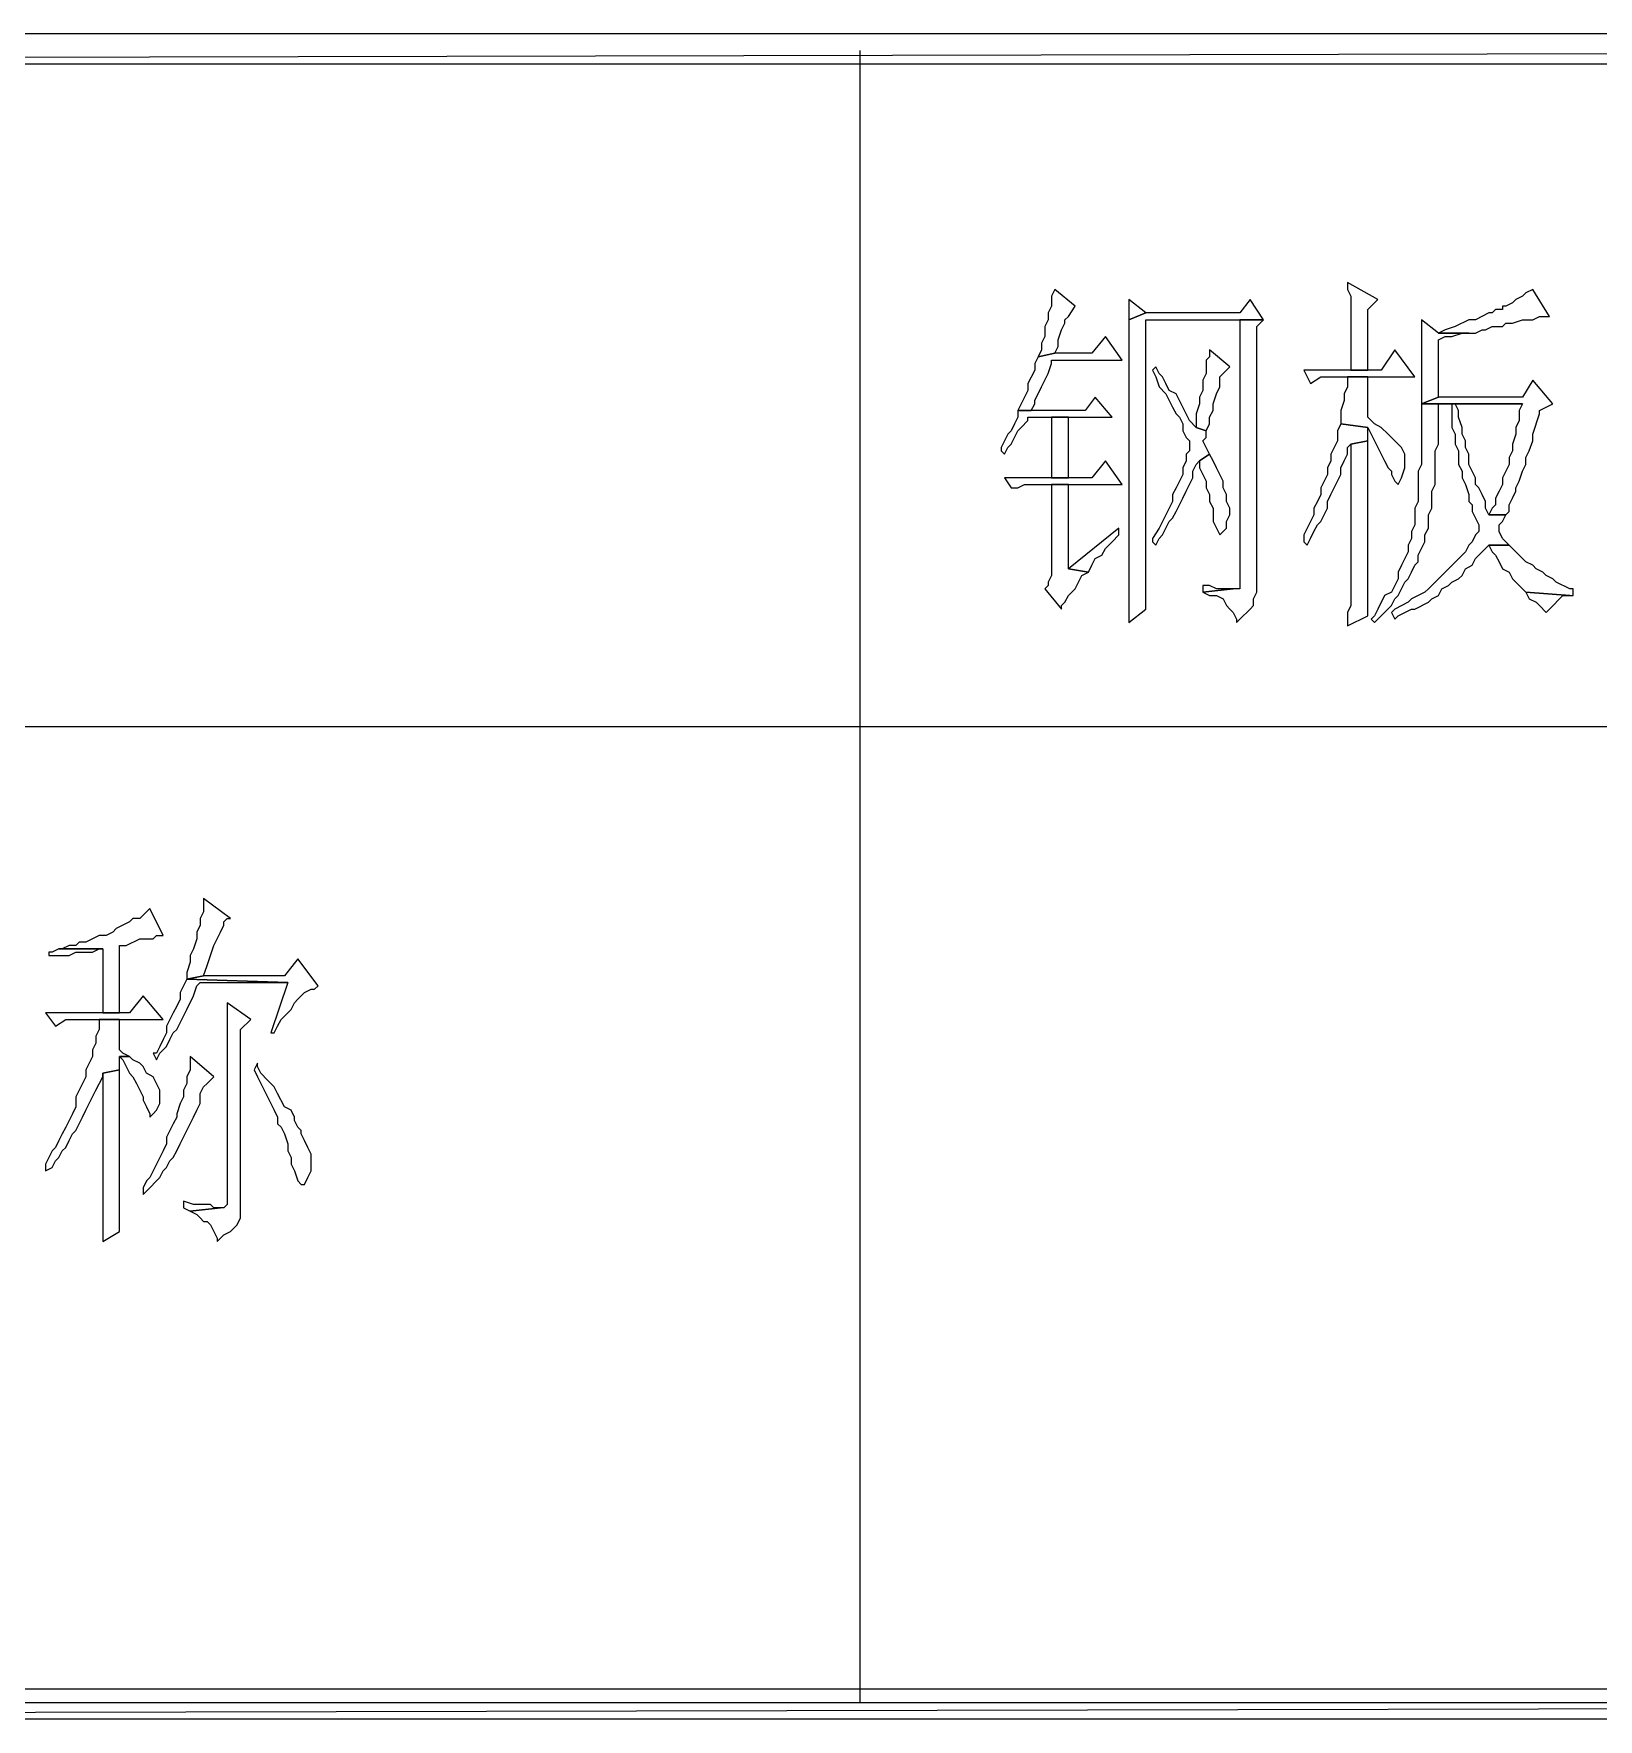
# Model space of a CAD drawing. Extents: x -15.4 to 0.8, y 0.3 to 11.8.
# Drawn here: x -13.7275 to -13.34, y 6.0911 to 6.5086 of the extents above; entities that cross this region are included whole.
import ezdxf

# ---------------------------------------------------------------- set-up
doc = ezdxf.new("R2010")
doc.units = 0
doc.header["$MEASUREMENT"] = 0
doc.linetypes.add('AUSGEZOGEN', pattern=[0])
doc.layers.get('0').update_dxf_attribs({"linetype": 'AUSGEZOGEN'})

msp = doc.modelspace()

# ---------------------------------------------------------------- linework, layer by layer
for points in [[(-14.50878, 6.50856), (-14.50878, 6.50106), (-14.50878, 6.50106), (-11.15878, 6.50856), (-14.50878, 6.50856)], [(-14.50878, 6.50106), (-11.15878, 6.50856), (-11.15878, 6.50856), (-11.15878, 6.50106), (-14.50878, 6.50106)], [(-13.52295, 6.5044), (-13.52295, 6.09523)], [(-13.40211, 6.4469), (-13.40211, 6.44523), (-13.40211, 6.44523), (-13.40128, 6.44356), (-13.40128, 6.44356), (-13.40128, 6.42523), (-13.40128, 6.42523), (-13.39711, 6.42523), (-13.39711, 6.42523), (-13.39711, 6.44023), (-13.39711, 6.44023), (-13.39461, 6.44273), (-13.40211, 6.4469)], [(-13.47461, 6.44523), (-13.47545, 6.44356), (-13.47545, 6.44356), (-13.47545, 6.44106), (-13.47545, 6.44106), (-13.47628, 6.4394), (-13.47628, 6.4394), (-13.47628, 6.43773), (-13.47628, 6.43773), (-13.47711, 6.43606), (-13.47711, 6.43606), (-13.47711, 6.43356), (-13.47711, 6.43356), (-13.47795, 6.4319), (-13.47795, 6.4319), (-13.47795, 6.43023), (-13.47795, 6.43023), (-13.47878, 6.42856), (-13.47878, 6.42856), (-13.47461, 6.4294), (-13.47461, 6.4294), (-13.47378, 6.43106), (-13.47378, 6.43106), (-13.47378, 6.43273), (-13.47378, 6.43273), (-13.47295, 6.43523), (-13.47295, 6.43523), (-13.47211, 6.4369), (-13.47211, 6.4369), (-13.47211, 6.43773), (-13.47211, 6.43773), (-13.47128, 6.43856), (-13.47128, 6.43856), (-13.46961, 6.44106), (-13.47461, 6.44523)], [(-13.45628, 6.44273), (-13.45628, 6.43773), (-13.45628, 6.43773), (-13.45211, 6.4394), (-13.45628, 6.44273)], [(-13.42628, 6.44273), (-13.42878, 6.4394), (-13.42878, 6.4394), (-13.45211, 6.4394), (-13.45211, 6.4394), (-13.45628, 6.43773), (-13.45628, 6.43773), (-13.45628, 6.36273), (-13.45628, 6.36273), (-13.45211, 6.36606), (-13.45211, 6.36606), (-13.45211, 6.43773), (-13.45211, 6.43773), (-13.42295, 6.43773), (-13.42628, 6.44273)], [(-13.35628, 6.44523), (-13.35795, 6.4444), (-13.35795, 6.4444), (-13.35878, 6.44356), (-13.35878, 6.44356), (-13.36045, 6.44273), (-13.36045, 6.44273), (-13.36128, 6.4419), (-13.36128, 6.4419), (-13.36295, 6.44106), (-13.36295, 6.44106), (-13.36378, 6.44106), (-13.36378, 6.44106), (-13.36378, 6.44023), (-13.36378, 6.44023), (-13.36545, 6.44023), (-13.36545, 6.44023), (-13.36628, 6.4394), (-13.36628, 6.4394), (-13.36711, 6.4394), (-13.36711, 6.4394), (-13.37045, 6.43773), (-13.37045, 6.43773), (-13.37211, 6.43773), (-13.37211, 6.43773), (-13.37545, 6.43606), (-13.37545, 6.43606), (-13.37795, 6.43523), (-13.37795, 6.43523), (-13.37961, 6.4344), (-13.37961, 6.4344), (-13.37045, 6.4344), (-13.37045, 6.4344), (-13.36878, 6.43523), (-13.36878, 6.43523), (-13.36795, 6.43523), (-13.36795, 6.43523), (-13.36628, 6.43606), (-13.36628, 6.43606), (-13.36378, 6.43606), (-13.36378, 6.43606), (-13.36295, 6.4369), (-13.36295, 6.4369), (-13.36128, 6.4369), (-13.36128, 6.4369), (-13.35878, 6.43773), (-13.35878, 6.43773), (-13.35628, 6.43773), (-13.35628, 6.43773), (-13.35461, 6.43856), (-13.35461, 6.43856), (-13.35211, 6.43856), (-13.35628, 6.44523)], [(-13.42295, 6.43773), (-13.42878, 6.43773), (-13.42878, 6.43773), (-13.42878, 6.37106), (-13.42878, 6.37106), (-13.43045, 6.37106), (-13.43045, 6.37106), (-13.43795, 6.37023), (-13.43795, 6.37023), (-13.43628, 6.3694), (-13.43628, 6.3694), (-13.43461, 6.3694), (-13.43461, 6.3694), (-13.43295, 6.36856), (-13.43295, 6.36856), (-13.43211, 6.3669), (-13.43211, 6.3669), (-13.43128, 6.36606), (-13.43128, 6.36606), (-13.43045, 6.36523), (-13.43045, 6.36523), (-13.42961, 6.36356), (-13.42961, 6.36356), (-13.42961, 6.36273), (-13.42961, 6.36273), (-13.42795, 6.3644), (-13.42795, 6.3644), (-13.42711, 6.36523), (-13.42711, 6.36523), (-13.42628, 6.36606), (-13.42628, 6.36606), (-13.42545, 6.3669), (-13.42545, 6.3669), (-13.42545, 6.36856), (-13.42545, 6.36856), (-13.42461, 6.37023), (-13.42461, 6.37023), (-13.42461, 6.43606), (-13.42295, 6.43773)], [(-13.38378, 6.43773), (-13.38378, 6.4169), (-13.38378, 6.4169), (-13.37961, 6.41856), (-13.37961, 6.41856), (-13.37961, 6.43273), (-13.37961, 6.43273), (-13.37795, 6.43356), (-13.37795, 6.43356), (-13.37628, 6.43356), (-13.37628, 6.43356), (-13.37378, 6.4344), (-13.37378, 6.4344), (-13.37211, 6.4344), (-13.37211, 6.4344), (-13.37961, 6.4344), (-13.38378, 6.43773)], [(-13.46211, 6.43356), (-13.46545, 6.4294), (-13.46545, 6.4294), (-13.47461, 6.4294), (-13.47461, 6.4294), (-13.47878, 6.42856), (-13.47878, 6.42856), (-13.47961, 6.4269), (-13.47961, 6.4269), (-13.47961, 6.42523), (-13.47961, 6.42523), (-13.48128, 6.4219), (-13.48128, 6.4219), (-13.48128, 6.42023), (-13.48128, 6.42023), (-13.48211, 6.41856), (-13.48211, 6.41856), (-13.48295, 6.4169), (-13.48295, 6.4169), (-13.48378, 6.41523), (-13.48378, 6.41523), (-13.48045, 6.41523), (-13.48045, 6.41523), (-13.47961, 6.4169), (-13.47961, 6.4169), (-13.47961, 6.41773), (-13.47961, 6.41773), (-13.47795, 6.42106), (-13.47795, 6.42106), (-13.47628, 6.4244), (-13.47628, 6.4244), (-13.47545, 6.4269), (-13.47545, 6.4269), (-13.47545, 6.42773), (-13.47545, 6.42773), (-13.45795, 6.42773), (-13.46211, 6.43356)], [(-13.43628, 6.43023), (-13.43628, 6.42856), (-13.43628, 6.42856), (-13.43711, 6.42773), (-13.43711, 6.42773), (-13.43711, 6.4244), (-13.43711, 6.4244), (-13.43795, 6.42273), (-13.43795, 6.42273), (-13.43795, 6.42023), (-13.43795, 6.42023), (-13.43878, 6.41856), (-13.43878, 6.41856), (-13.43878, 6.4169), (-13.43878, 6.4169), (-13.43961, 6.4144), (-13.43961, 6.4144), (-13.43961, 6.41106), (-13.43961, 6.41106), (-13.43711, 6.41023), (-13.43711, 6.41023), (-13.43628, 6.4119), (-13.43628, 6.4119), (-13.43628, 6.41356), (-13.43628, 6.41356), (-13.43545, 6.41523), (-13.43545, 6.41523), (-13.43545, 6.4169), (-13.43545, 6.4169), (-13.43461, 6.4194), (-13.43461, 6.4194), (-13.43378, 6.42106), (-13.43378, 6.42106), (-13.43378, 6.42356), (-13.43378, 6.42356), (-13.43295, 6.4244), (-13.43295, 6.4244), (-13.43128, 6.42606), (-13.43628, 6.43023)], [(-13.39045, 6.43023), (-13.39378, 6.42523), (-13.39378, 6.42523), (-13.41295, 6.42523), (-13.41295, 6.42523), (-13.41128, 6.4219), (-13.41128, 6.4219), (-13.40878, 6.42356), (-13.40878, 6.42356), (-13.38545, 6.42356), (-13.39045, 6.43023)], [(-13.44961, 6.42606), (-13.45045, 6.42523), (-13.45045, 6.42523), (-13.44961, 6.42356), (-13.44961, 6.42356), (-13.44878, 6.42106), (-13.44878, 6.42106), (-13.44711, 6.4194), (-13.44711, 6.4194), (-13.44628, 6.41773), (-13.44628, 6.41773), (-13.44545, 6.41606), (-13.44545, 6.41606), (-13.44461, 6.4144), (-13.44461, 6.4144), (-13.44378, 6.41356), (-13.44378, 6.41356), (-13.44295, 6.4119), (-13.44295, 6.4119), (-13.44295, 6.41023), (-13.44295, 6.41023), (-13.44211, 6.40856), (-13.44211, 6.40856), (-13.44128, 6.40773), (-13.44128, 6.40773), (-13.44128, 6.40523), (-13.44128, 6.40523), (-13.44211, 6.4044), (-13.44211, 6.4044), (-13.44211, 6.40273), (-13.44211, 6.40273), (-13.44295, 6.40106), (-13.44295, 6.40106), (-13.44295, 6.3994), (-13.44295, 6.3994), (-13.44378, 6.39773), (-13.44378, 6.39773), (-13.44461, 6.39606), (-13.44461, 6.39606), (-13.44545, 6.3944), (-13.44545, 6.3944), (-13.44545, 6.39273), (-13.44545, 6.39273), (-13.44628, 6.39106), (-13.44628, 6.39106), (-13.44711, 6.3894), (-13.44711, 6.3894), (-13.44795, 6.38773), (-13.44795, 6.38773), (-13.44878, 6.38606), (-13.44878, 6.38606), (-13.45045, 6.38356), (-13.45045, 6.38356), (-13.45045, 6.38273), (-13.45045, 6.38273), (-13.44961, 6.3819), (-13.44961, 6.3819), (-13.44878, 6.38356), (-13.44878, 6.38356), (-13.44795, 6.3844), (-13.44795, 6.3844), (-13.44711, 6.38606), (-13.44711, 6.38606), (-13.44628, 6.38773), (-13.44628, 6.38773), (-13.44545, 6.38856), (-13.44545, 6.38856), (-13.44461, 6.39023), (-13.44461, 6.39023), (-13.44295, 6.39356), (-13.44295, 6.39356), (-13.44211, 6.39523), (-13.44211, 6.39523), (-13.44128, 6.3969), (-13.44128, 6.3969), (-13.44045, 6.39856), (-13.44045, 6.39856), (-13.44045, 6.40023), (-13.44045, 6.40023), (-13.43961, 6.4019), (-13.43961, 6.4019), (-13.43878, 6.40273), (-13.43878, 6.40273), (-13.43628, 6.4044), (-13.43628, 6.4044), (-13.43711, 6.40606), (-13.43711, 6.40606), (-13.43795, 6.40773), (-13.43795, 6.40773), (-13.43711, 6.40856), (-13.43711, 6.40856), (-13.43711, 6.41023), (-13.43711, 6.41023), (-13.43961, 6.41106), (-13.43961, 6.41106), (-13.44128, 6.41273), (-13.44128, 6.41273), (-13.44295, 6.41606), (-13.44295, 6.41606), (-13.44378, 6.41773), (-13.44378, 6.41773), (-13.44461, 6.4194), (-13.44461, 6.4194), (-13.44628, 6.42023), (-13.44628, 6.42023), (-13.44711, 6.4219), (-13.44711, 6.4219), (-13.44795, 6.42356), (-13.44795, 6.42356), (-13.44878, 6.4244), (-13.44878, 6.4244), (-13.44961, 6.42606), (-13.44961, 6.42606)], [(-13.39711, 6.42356), (-13.40211, 6.42356), (-13.40211, 6.42356), (-13.40211, 6.42106), (-13.40211, 6.42106), (-13.40295, 6.4194), (-13.40295, 6.4194), (-13.40295, 6.41773), (-13.40295, 6.41773), (-13.40378, 6.41523), (-13.40378, 6.41523), (-13.40378, 6.4119), (-13.40378, 6.4119), (-13.39711, 6.41106), (-13.39711, 6.41106), (-13.39628, 6.4094), (-13.39628, 6.4094), (-13.39545, 6.40773), (-13.39545, 6.40773), (-13.39461, 6.40606), (-13.39461, 6.40606), (-13.39295, 6.40273), (-13.39295, 6.40273), (-13.39211, 6.40106), (-13.39211, 6.40106), (-13.39128, 6.40023), (-13.39128, 6.40023), (-13.39128, 6.3994), (-13.39128, 6.3994), (-13.39045, 6.39773), (-13.39045, 6.39773), (-13.38961, 6.3969), (-13.38961, 6.3969), (-13.38878, 6.39856), (-13.38878, 6.39856), (-13.38795, 6.40106), (-13.38795, 6.40106), (-13.38795, 6.4044), (-13.38795, 6.4044), (-13.38878, 6.40606), (-13.38878, 6.40606), (-13.38961, 6.4069), (-13.38961, 6.4069), (-13.39045, 6.40773), (-13.39045, 6.40773), (-13.39128, 6.40856), (-13.39128, 6.40856), (-13.39211, 6.4094), (-13.39211, 6.4094), (-13.39378, 6.41106), (-13.39378, 6.41106), (-13.39545, 6.4119), (-13.39545, 6.4119), (-13.39711, 6.41356), (-13.39711, 6.42356)], [(-13.35628, 6.42273), (-13.35878, 6.41856), (-13.35878, 6.41856), (-13.37961, 6.41856), (-13.37961, 6.41856), (-13.38378, 6.4169), (-13.38378, 6.4169), (-13.35878, 6.4169), (-13.35878, 6.4169), (-13.35961, 6.41523), (-13.35961, 6.41523), (-13.35961, 6.41273), (-13.35961, 6.41273), (-13.36045, 6.41106), (-13.36045, 6.41106), (-13.36045, 6.4094), (-13.36045, 6.4094), (-13.36128, 6.4069), (-13.36128, 6.4069), (-13.36128, 6.40523), (-13.36128, 6.40523), (-13.36211, 6.40356), (-13.36211, 6.40356), (-13.36211, 6.4019), (-13.36211, 6.4019), (-13.36295, 6.40023), (-13.36295, 6.40023), (-13.36378, 6.39856), (-13.36378, 6.39856), (-13.36378, 6.3969), (-13.36378, 6.3969), (-13.36461, 6.39523), (-13.36461, 6.39523), (-13.36545, 6.39356), (-13.36545, 6.39356), (-13.36545, 6.3919), (-13.36545, 6.3919), (-13.36628, 6.39106), (-13.36628, 6.39106), (-13.36711, 6.3894), (-13.36711, 6.3894), (-13.36295, 6.3894), (-13.36295, 6.3894), (-13.36211, 6.39023), (-13.36211, 6.39023), (-13.36211, 6.3919), (-13.36211, 6.3919), (-13.36128, 6.39356), (-13.36128, 6.39356), (-13.36045, 6.39523), (-13.36045, 6.39523), (-13.36045, 6.39606), (-13.36045, 6.39606), (-13.35961, 6.39773), (-13.35961, 6.39773), (-13.35878, 6.40023), (-13.35878, 6.40023), (-13.35795, 6.4019), (-13.35795, 6.4019), (-13.35795, 6.40356), (-13.35795, 6.40356), (-13.35711, 6.40523), (-13.35711, 6.40523), (-13.35628, 6.40773), (-13.35628, 6.40773), (-13.35628, 6.4094), (-13.35628, 6.4094), (-13.35461, 6.4144), (-13.35461, 6.4144), (-13.35461, 6.41523), (-13.35461, 6.41523), (-13.35128, 6.4169), (-13.35628, 6.42273)], [(-13.46461, 6.41856), (-13.46711, 6.41523), (-13.46711, 6.41523), (-13.48378, 6.41523), (-13.48378, 6.41523), (-13.48378, 6.41356), (-13.48378, 6.41356), (-13.48461, 6.4119), (-13.48461, 6.4119), (-13.48545, 6.41023), (-13.48545, 6.41023), (-13.48628, 6.4094), (-13.48628, 6.4094), (-13.48711, 6.40773), (-13.48711, 6.40773), (-13.48795, 6.40606), (-13.48795, 6.40606), (-13.48795, 6.40523), (-13.48795, 6.40523), (-13.48711, 6.4044), (-13.48711, 6.4044), (-13.48628, 6.40606), (-13.48628, 6.40606), (-13.48545, 6.4069), (-13.48545, 6.4069), (-13.48461, 6.40856), (-13.48461, 6.40856), (-13.48378, 6.41023), (-13.48378, 6.41023), (-13.48295, 6.41106), (-13.48295, 6.41106), (-13.48128, 6.41273), (-13.48128, 6.41273), (-13.48128, 6.41356), (-13.48128, 6.41356), (-13.46045, 6.41356), (-13.46461, 6.41856)], [(-13.47128, 6.39856), (-13.47128, 6.41356), (-13.47128, 6.41356), (-13.47545, 6.41356), (-13.47545, 6.41356), (-13.47545, 6.39856), (-13.47545, 6.39856), (-13.47128, 6.39856), (-13.47128, 6.39856)], [(-13.38378, 6.4169), (-13.38378, 6.4019), (-13.38378, 6.4019), (-13.38461, 6.40023), (-13.38461, 6.40023), (-13.38461, 6.39273), (-13.38461, 6.39273), (-13.38545, 6.39106), (-13.38545, 6.39106), (-13.38545, 6.3869), (-13.38545, 6.3869), (-13.38628, 6.38523), (-13.38628, 6.38523), (-13.38628, 6.38356), (-13.38628, 6.38356), (-13.38711, 6.3819), (-13.38711, 6.3819), (-13.38711, 6.38023), (-13.38711, 6.38023), (-13.38795, 6.37856), (-13.38795, 6.37856), (-13.38878, 6.3769), (-13.38878, 6.3769), (-13.38961, 6.37523), (-13.38961, 6.37523), (-13.38961, 6.37356), (-13.38961, 6.37356), (-13.39045, 6.3719), (-13.39045, 6.3719), (-13.39128, 6.37023), (-13.39128, 6.37023), (-13.39295, 6.3694), (-13.39295, 6.3694), (-13.39461, 6.36606), (-13.39461, 6.36606), (-13.39545, 6.3644), (-13.39545, 6.3644), (-13.39628, 6.36356), (-13.39628, 6.36356), (-13.39545, 6.36273), (-13.39545, 6.36273), (-13.39378, 6.3644), (-13.39378, 6.3644), (-13.39295, 6.36523), (-13.39295, 6.36523), (-13.39128, 6.3669), (-13.39128, 6.3669), (-13.39045, 6.36856), (-13.39045, 6.36856), (-13.38961, 6.3694), (-13.38961, 6.3694), (-13.38878, 6.37106), (-13.38878, 6.37106), (-13.38795, 6.37273), (-13.38795, 6.37273), (-13.38711, 6.37356), (-13.38711, 6.37356), (-13.38628, 6.37523), (-13.38628, 6.37523), (-13.38545, 6.3769), (-13.38545, 6.3769), (-13.38461, 6.37773), (-13.38461, 6.37773), (-13.38461, 6.3794), (-13.38461, 6.3794), (-13.38378, 6.38106), (-13.38378, 6.38106), (-13.38295, 6.38273), (-13.38295, 6.38273), (-13.38295, 6.3844), (-13.38295, 6.3844), (-13.38211, 6.38606), (-13.38211, 6.38606), (-13.38211, 6.3894), (-13.38211, 6.3894), (-13.38128, 6.39106), (-13.38128, 6.39106), (-13.38128, 6.39523), (-13.38128, 6.39523), (-13.38045, 6.3969), (-13.38045, 6.3969), (-13.38045, 6.40523), (-13.38045, 6.40523), (-13.37961, 6.4069), (-13.37961, 6.4069), (-13.37961, 6.4169), (-13.37961, 6.4169), (-13.35878, 6.4169), (-13.38378, 6.4169)], [(-13.37545, 6.4169), (-13.37628, 6.4169), (-13.37628, 6.4169), (-13.37628, 6.41106), (-13.37628, 6.41106), (-13.37545, 6.4094), (-13.37545, 6.4094), (-13.37545, 6.4069), (-13.37545, 6.4069), (-13.37461, 6.40523), (-13.37461, 6.40523), (-13.37461, 6.4019), (-13.37461, 6.4019), (-13.37378, 6.40023), (-13.37378, 6.40023), (-13.37378, 6.39856), (-13.37378, 6.39856), (-13.37295, 6.3969), (-13.37295, 6.3969), (-13.37211, 6.3944), (-13.37211, 6.3944), (-13.37211, 6.39273), (-13.37211, 6.39273), (-13.37128, 6.3919), (-13.37128, 6.3919), (-13.37128, 6.39023), (-13.37128, 6.39023), (-13.36961, 6.3869), (-13.36961, 6.3869), (-13.36961, 6.38523), (-13.36961, 6.38523), (-13.37045, 6.3844), (-13.37045, 6.3844), (-13.37128, 6.38273), (-13.37128, 6.38273), (-13.37211, 6.3819), (-13.37211, 6.3819), (-13.37295, 6.38023), (-13.37295, 6.38023), (-13.37711, 6.37606), (-13.37711, 6.37606), (-13.37878, 6.3744), (-13.37878, 6.3744), (-13.38045, 6.37273), (-13.38045, 6.37273), (-13.38211, 6.37106), (-13.38211, 6.37106), (-13.38295, 6.37023), (-13.38295, 6.37023), (-13.38628, 6.36856), (-13.38628, 6.36856), (-13.38711, 6.36773), (-13.38711, 6.36773), (-13.39045, 6.36606), (-13.39045, 6.36606), (-13.39128, 6.36523), (-13.39128, 6.36523), (-13.39045, 6.36356), (-13.39045, 6.36356), (-13.38961, 6.3644), (-13.38961, 6.3644), (-13.38795, 6.36523), (-13.38795, 6.36523), (-13.38628, 6.36606), (-13.38628, 6.36606), (-13.38545, 6.36606), (-13.38545, 6.36606), (-13.38211, 6.36773), (-13.38211, 6.36773), (-13.38128, 6.36856), (-13.38128, 6.36856), (-13.37961, 6.3694), (-13.37961, 6.3694), (-13.37878, 6.37106), (-13.37878, 6.37106), (-13.37711, 6.3719), (-13.37711, 6.3719), (-13.37628, 6.37273), (-13.37628, 6.37273), (-13.37461, 6.37356), (-13.37461, 6.37356), (-13.37378, 6.3744), (-13.37378, 6.3744), (-13.37295, 6.37606), (-13.37295, 6.37606), (-13.37128, 6.3769), (-13.37128, 6.3769), (-13.37045, 6.37856), (-13.37045, 6.37856), (-13.36795, 6.38106), (-13.36795, 6.38106), (-13.36711, 6.3819), (-13.36711, 6.3819), (-13.36211, 6.3819), (-13.36211, 6.3819), (-13.36378, 6.38356), (-13.36378, 6.38356), (-13.36461, 6.38523), (-13.36461, 6.38523), (-13.36461, 6.3869), (-13.36461, 6.3869), (-13.36378, 6.38773), (-13.36378, 6.38773), (-13.36295, 6.3894), (-13.36295, 6.3894), (-13.36711, 6.3894), (-13.36711, 6.3894), (-13.36795, 6.39106), (-13.36795, 6.39106), (-13.36795, 6.39273), (-13.36795, 6.39273), (-13.36878, 6.3944), (-13.36878, 6.3944), (-13.36961, 6.39606), (-13.36961, 6.39606), (-13.37045, 6.3969), (-13.37045, 6.3969), (-13.37045, 6.39856), (-13.37045, 6.39856), (-13.37211, 6.4019), (-13.37211, 6.4019), (-13.37211, 6.4044), (-13.37211, 6.4044), (-13.37295, 6.40606), (-13.37295, 6.40606), (-13.37295, 6.40773), (-13.37295, 6.40773), (-13.37378, 6.4094), (-13.37378, 6.4094), (-13.37378, 6.41106), (-13.37378, 6.41106), (-13.37461, 6.41356), (-13.37461, 6.41356), (-13.37461, 6.41523), (-13.37545, 6.4169)], [(-13.40378, 6.4119), (-13.40461, 6.41023), (-13.40461, 6.41023), (-13.40461, 6.40773), (-13.40461, 6.40773), (-13.40545, 6.40606), (-13.40545, 6.40606), (-13.40628, 6.4044), (-13.40628, 6.4044), (-13.40628, 6.40273), (-13.40628, 6.40273), (-13.40711, 6.40106), (-13.40711, 6.40106), (-13.40711, 6.3994), (-13.40711, 6.3994), (-13.40795, 6.39773), (-13.40795, 6.39773), (-13.40878, 6.39606), (-13.40878, 6.39606), (-13.40878, 6.3944), (-13.40878, 6.3944), (-13.40961, 6.39273), (-13.40961, 6.39273), (-13.41045, 6.39106), (-13.41045, 6.39106), (-13.41045, 6.3894), (-13.41045, 6.3894), (-13.41128, 6.38773), (-13.41128, 6.38773), (-13.41211, 6.38606), (-13.41211, 6.38606), (-13.41295, 6.3844), (-13.41295, 6.3844), (-13.41295, 6.38273), (-13.41295, 6.38273), (-13.41211, 6.3819), (-13.41211, 6.3819), (-13.41128, 6.38356), (-13.41128, 6.38356), (-13.41045, 6.38523), (-13.41045, 6.38523), (-13.40961, 6.3869), (-13.40961, 6.3869), (-13.40878, 6.38773), (-13.40878, 6.38773), (-13.40795, 6.3894), (-13.40795, 6.3894), (-13.40711, 6.39106), (-13.40711, 6.39106), (-13.40711, 6.39273), (-13.40711, 6.39273), (-13.40628, 6.3944), (-13.40628, 6.3944), (-13.40545, 6.39606), (-13.40545, 6.39606), (-13.40461, 6.39773), (-13.40461, 6.39773), (-13.40378, 6.3994), (-13.40378, 6.3994), (-13.40378, 6.40106), (-13.40378, 6.40106), (-13.40295, 6.40273), (-13.40295, 6.40273), (-13.40211, 6.4044), (-13.40211, 6.4044), (-13.40211, 6.40606), (-13.40211, 6.40606), (-13.40128, 6.4069), (-13.40128, 6.4069), (-13.39711, 6.40773), (-13.39711, 6.40773), (-13.39711, 6.41106), (-13.40378, 6.4119)], [(-13.39711, 6.40773), (-13.40128, 6.4069), (-13.40128, 6.4069), (-13.40128, 6.3669), (-13.40128, 6.3669), (-13.40211, 6.36523), (-13.40211, 6.36523), (-13.40211, 6.3619), (-13.40211, 6.3619), (-13.39711, 6.3644), (-13.39711, 6.3644), (-13.39711, 6.4044), (-13.39711, 6.40773)], [(-13.46211, 6.40273), (-13.46545, 6.39856), (-13.46545, 6.39856), (-13.48711, 6.39856), (-13.48711, 6.39856), (-13.48545, 6.39606), (-13.48545, 6.39606), (-13.48378, 6.39606), (-13.48378, 6.39606), (-13.48211, 6.3969), (-13.48211, 6.3969), (-13.45795, 6.3969), (-13.46211, 6.40273)], [(-13.43628, 6.4044), (-13.43878, 6.40273), (-13.43878, 6.40273), (-13.43878, 6.40106), (-13.43878, 6.40106), (-13.43795, 6.3994), (-13.43795, 6.3994), (-13.43711, 6.39773), (-13.43711, 6.39773), (-13.43711, 6.39606), (-13.43711, 6.39606), (-13.43628, 6.3944), (-13.43628, 6.3944), (-13.43628, 6.39273), (-13.43628, 6.39273), (-13.43545, 6.39106), (-13.43545, 6.39106), (-13.43545, 6.38773), (-13.43545, 6.38773), (-13.43461, 6.38606), (-13.43461, 6.38606), (-13.43378, 6.3844), (-13.43378, 6.3844), (-13.43295, 6.38523), (-13.43295, 6.38523), (-13.43211, 6.38606), (-13.43211, 6.38606), (-13.43211, 6.38773), (-13.43211, 6.38773), (-13.43128, 6.3894), (-13.43128, 6.3894), (-13.43128, 6.39106), (-13.43128, 6.39106), (-13.43211, 6.39273), (-13.43211, 6.39273), (-13.43211, 6.3944), (-13.43211, 6.3944), (-13.43295, 6.39606), (-13.43295, 6.39606), (-13.43295, 6.39773), (-13.43295, 6.39773), (-13.43461, 6.40106), (-13.43461, 6.40106), (-13.43545, 6.40273), (-13.43628, 6.4044)], [(-13.47128, 6.3969), (-13.47545, 6.3969), (-13.47545, 6.3969), (-13.47545, 6.3744), (-13.47545, 6.3744), (-13.47628, 6.37273), (-13.47628, 6.37273), (-13.47628, 6.3719), (-13.47628, 6.3719), (-13.47711, 6.37106), (-13.47711, 6.37106), (-13.47295, 6.36606), (-13.47295, 6.36606), (-13.47295, 6.3669), (-13.47295, 6.3669), (-13.47211, 6.36773), (-13.47211, 6.36773), (-13.47128, 6.3694), (-13.47128, 6.3694), (-13.47045, 6.37023), (-13.47045, 6.37023), (-13.46961, 6.37106), (-13.46961, 6.37106), (-13.46878, 6.37273), (-13.46878, 6.37273), (-13.46795, 6.3744), (-13.46795, 6.3744), (-13.46628, 6.37523), (-13.46628, 6.37523), (-13.47128, 6.37606), (-13.47128, 6.3969)], [(-13.45878, 6.38606), (-13.47128, 6.37606), (-13.47128, 6.37606), (-13.46628, 6.37523), (-13.46628, 6.37523), (-13.46545, 6.3769), (-13.46545, 6.3769), (-13.46461, 6.37856), (-13.46461, 6.37856), (-13.46295, 6.3794), (-13.46295, 6.3794), (-13.46211, 6.38106), (-13.46211, 6.38106), (-13.46045, 6.38273), (-13.46045, 6.38273), (-13.45878, 6.3844), (-13.45878, 6.3844), (-13.45878, 6.38523), (-13.45878, 6.38606)], [(-13.36211, 6.3819), (-13.36711, 6.3819), (-13.36711, 6.3819), (-13.36628, 6.38023), (-13.36628, 6.38023), (-13.36545, 6.3794), (-13.36545, 6.3794), (-13.36461, 6.37773), (-13.36461, 6.37773), (-13.36378, 6.37606), (-13.36378, 6.37606), (-13.36211, 6.37523), (-13.36211, 6.37523), (-13.36128, 6.37356), (-13.36128, 6.37356), (-13.36045, 6.37273), (-13.36045, 6.37273), (-13.35795, 6.37023), (-13.35795, 6.37023), (-13.34711, 6.3694), (-13.34711, 6.3694), (-13.34628, 6.3694), (-13.34628, 6.3694), (-13.34628, 6.37106), (-13.34628, 6.37106), (-13.34711, 6.37106), (-13.34711, 6.37106), (-13.35045, 6.37273), (-13.35045, 6.37273), (-13.35128, 6.37356), (-13.35128, 6.37356), (-13.35295, 6.3744), (-13.35295, 6.3744), (-13.35378, 6.37523), (-13.35378, 6.37523), (-13.35545, 6.37606), (-13.35545, 6.37606), (-13.35628, 6.3769), (-13.35628, 6.3769), (-13.35795, 6.37773), (-13.35795, 6.37773), (-13.36045, 6.38023), (-13.36045, 6.38023), (-13.36128, 6.38106), (-13.36211, 6.3819)], [(-13.43795, 6.3719), (-13.43795, 6.37023), (-13.43795, 6.37023), (-13.43045, 6.37106), (-13.43045, 6.37106), (-13.43461, 6.37106), (-13.43461, 6.37106), (-13.43628, 6.3719), (-13.43795, 6.3719)], [(-13.35795, 6.37023), (-13.35711, 6.36856), (-13.35711, 6.36856), (-13.35545, 6.36773), (-13.35545, 6.36773), (-13.35461, 6.3669), (-13.35461, 6.3669), (-13.35295, 6.36523), (-13.35295, 6.36523), (-13.35211, 6.36606), (-13.35211, 6.36606), (-13.34878, 6.3694), (-13.34878, 6.3694), (-13.34711, 6.3694), (-13.35795, 6.37023)], [(-11.15878, 6.3369), (-14.50878, 6.3369)], [(-13.69878, 6.2919), (-13.70045, 6.29023), (-13.70045, 6.29023), (-13.70128, 6.2894), (-13.70128, 6.2894), (-13.70295, 6.2894), (-13.70295, 6.2894), (-13.70378, 6.28856), (-13.70378, 6.28856), (-13.70545, 6.28773), (-13.70545, 6.28773), (-13.70711, 6.2869), (-13.70711, 6.2869), (-13.70795, 6.28606), (-13.70795, 6.28606), (-13.70961, 6.28523), (-13.70961, 6.28523), (-13.71128, 6.28523), (-13.71128, 6.28523), (-13.71461, 6.28356), (-13.71461, 6.28356), (-13.71628, 6.28356), (-13.71628, 6.28356), (-13.71711, 6.28273), (-13.71711, 6.28273), (-13.71878, 6.28273), (-13.71878, 6.28273), (-13.72045, 6.2819), (-13.72045, 6.2819), (-13.72128, 6.2819), (-13.72128, 6.2819), (-13.71045, 6.2819), (-13.71045, 6.2819), (-13.71045, 6.26606), (-13.71045, 6.26606), (-13.70628, 6.26606), (-13.70628, 6.26606), (-13.70628, 6.28273), (-13.70628, 6.28273), (-13.70461, 6.28273), (-13.70461, 6.28273), (-13.70128, 6.2844), (-13.70128, 6.2844), (-13.69795, 6.2844), (-13.69795, 6.2844), (-13.69711, 6.28523), (-13.69711, 6.28523), (-13.69545, 6.28523), (-13.69878, 6.2919)], [(-13.68545, 6.2944), (-13.68545, 6.29106), (-13.68545, 6.29106), (-13.68628, 6.2894), (-13.68628, 6.2894), (-13.68628, 6.28773), (-13.68628, 6.28773), (-13.68711, 6.28606), (-13.68711, 6.28606), (-13.68711, 6.2844), (-13.68711, 6.2844), (-13.68795, 6.2819), (-13.68795, 6.2819), (-13.68878, 6.28023), (-13.68878, 6.28023), (-13.68878, 6.27856), (-13.68878, 6.27856), (-13.68961, 6.27606), (-13.68961, 6.27606), (-13.68961, 6.2744), (-13.68961, 6.2744), (-13.68545, 6.27523), (-13.68545, 6.27523), (-13.68461, 6.27773), (-13.68461, 6.27773), (-13.68378, 6.28023), (-13.68378, 6.28023), (-13.68295, 6.28273), (-13.68295, 6.28273), (-13.68211, 6.2844), (-13.68211, 6.2844), (-13.68128, 6.28606), (-13.68128, 6.28606), (-13.68045, 6.28773), (-13.68045, 6.28773), (-13.68045, 6.28856), (-13.68045, 6.28856), (-13.67961, 6.2894), (-13.67961, 6.2894), (-13.67878, 6.2894), (-13.68545, 6.2944)], [(-13.72128, 6.2819), (-13.72295, 6.28106), (-13.72295, 6.28106), (-13.72378, 6.28106), (-13.72378, 6.28106), (-13.72378, 6.28023), (-13.72378, 6.28023), (-13.71878, 6.28023), (-13.71878, 6.28023), (-13.71711, 6.28106), (-13.71711, 6.28106), (-13.71295, 6.28106), (-13.71295, 6.28106), (-13.71128, 6.2819), (-13.71128, 6.2819), (-13.71045, 6.2819), (-13.72128, 6.2819)], [(-13.66211, 6.2794), (-13.66545, 6.27523), (-13.66545, 6.27523), (-13.68545, 6.27523), (-13.68545, 6.27523), (-13.68961, 6.2744), (-13.68961, 6.2744), (-13.66461, 6.27356), (-13.66461, 6.27356), (-13.66878, 6.26106), (-13.66878, 6.26106), (-13.66795, 6.26106), (-13.66795, 6.26106), (-13.66711, 6.26273), (-13.66711, 6.26273), (-13.66628, 6.2644), (-13.66628, 6.2644), (-13.66461, 6.26606), (-13.66461, 6.26606), (-13.66378, 6.2669), (-13.66378, 6.2669), (-13.66295, 6.26856), (-13.66295, 6.26856), (-13.66211, 6.2694), (-13.66211, 6.2694), (-13.66045, 6.27106), (-13.66045, 6.27106), (-13.65878, 6.2719), (-13.65878, 6.2719), (-13.65795, 6.2719), (-13.65795, 6.2719), (-13.65711, 6.27273), (-13.66211, 6.2794)], [(-13.68961, 6.2744), (-13.69045, 6.27273), (-13.69045, 6.27273), (-13.69128, 6.27106), (-13.69128, 6.27106), (-13.69128, 6.2694), (-13.69128, 6.2694), (-13.69211, 6.26773), (-13.69211, 6.26773), (-13.69295, 6.26606), (-13.69295, 6.26606), (-13.69378, 6.2644), (-13.69378, 6.2644), (-13.69461, 6.26273), (-13.69461, 6.26273), (-13.69461, 6.26106), (-13.69461, 6.26106), (-13.69545, 6.2594), (-13.69545, 6.2594), (-13.69628, 6.25773), (-13.69628, 6.25773), (-13.69711, 6.25606), (-13.69711, 6.25606), (-13.69795, 6.25606), (-13.69795, 6.25606), (-13.69711, 6.2544), (-13.69711, 6.2544), (-13.69628, 6.25606), (-13.69628, 6.25606), (-13.69545, 6.2569), (-13.69545, 6.2569), (-13.69461, 6.25773), (-13.69461, 6.25773), (-13.69378, 6.2594), (-13.69378, 6.2594), (-13.69295, 6.26106), (-13.69295, 6.26106), (-13.69211, 6.2619), (-13.69211, 6.2619), (-13.69128, 6.26356), (-13.69128, 6.26356), (-13.68961, 6.2669), (-13.68961, 6.2669), (-13.68795, 6.27023), (-13.68795, 6.27023), (-13.68711, 6.27273), (-13.68711, 6.27273), (-13.68628, 6.27356), (-13.68628, 6.27356), (-13.66461, 6.27356), (-13.68961, 6.2744)], [(-13.70045, 6.27023), (-13.70378, 6.26606), (-13.70378, 6.26606), (-13.72461, 6.26606), (-13.72461, 6.26606), (-13.72211, 6.26273), (-13.72211, 6.26273), (-13.71961, 6.2644), (-13.71961, 6.2644), (-13.69545, 6.2644), (-13.70045, 6.27023)], [(-13.67961, 6.26856), (-13.67961, 6.21856), (-13.67961, 6.21856), (-13.68045, 6.21773), (-13.68045, 6.21773), (-13.68128, 6.21773), (-13.68128, 6.21773), (-13.68878, 6.2169), (-13.68878, 6.2169), (-13.68711, 6.21606), (-13.68711, 6.21606), (-13.68628, 6.21523), (-13.68628, 6.21523), (-13.68545, 6.2144), (-13.68545, 6.2144), (-13.68461, 6.2144), (-13.68461, 6.2144), (-13.68378, 6.21356), (-13.68378, 6.21356), (-13.68295, 6.2119), (-13.68295, 6.2119), (-13.68211, 6.21023), (-13.68211, 6.21023), (-13.68211, 6.2094), (-13.68211, 6.2094), (-13.68045, 6.21106), (-13.68045, 6.21106), (-13.67878, 6.2119), (-13.67878, 6.2119), (-13.67795, 6.21273), (-13.67795, 6.21273), (-13.67711, 6.21356), (-13.67711, 6.21356), (-13.67628, 6.21523), (-13.67628, 6.21523), (-13.67628, 6.2619), (-13.67628, 6.2619), (-13.67378, 6.2644), (-13.67961, 6.26856)], [(-13.70628, 6.2644), (-13.71128, 6.2644), (-13.71128, 6.2644), (-13.71128, 6.2619), (-13.71128, 6.2619), (-13.71211, 6.26023), (-13.71211, 6.26023), (-13.71211, 6.25856), (-13.71211, 6.25856), (-13.71295, 6.2569), (-13.71295, 6.2569), (-13.71295, 6.25523), (-13.71295, 6.25523), (-13.71378, 6.25356), (-13.71378, 6.25356), (-13.71461, 6.2519), (-13.71461, 6.2519), (-13.71461, 6.25023), (-13.71461, 6.25023), (-13.71545, 6.24856), (-13.71545, 6.24856), (-13.71628, 6.2469), (-13.71628, 6.2469), (-13.71711, 6.24523), (-13.71711, 6.24523), (-13.71711, 6.24273), (-13.71711, 6.24273), (-13.71795, 6.24106), (-13.71795, 6.24106), (-13.71878, 6.2394), (-13.71878, 6.2394), (-13.71961, 6.23773), (-13.71961, 6.23773), (-13.72045, 6.23606), (-13.72045, 6.23606), (-13.72128, 6.2344), (-13.72128, 6.2344), (-13.72211, 6.23273), (-13.72211, 6.23273), (-13.72295, 6.2319), (-13.72295, 6.2319), (-13.72378, 6.23023), (-13.72378, 6.23023), (-13.72461, 6.22856), (-13.72461, 6.22856), (-13.72461, 6.2269), (-13.72461, 6.2269), (-13.72295, 6.22773), (-13.72295, 6.22773), (-13.72211, 6.2294), (-13.72211, 6.2294), (-13.72128, 6.23023), (-13.72128, 6.23023), (-13.72045, 6.2319), (-13.72045, 6.2319), (-13.71961, 6.23273), (-13.71961, 6.23273), (-13.71878, 6.2344), (-13.71878, 6.2344), (-13.71795, 6.23606), (-13.71795, 6.23606), (-13.71711, 6.2369), (-13.71711, 6.2369), (-13.71628, 6.23856), (-13.71628, 6.23856), (-13.71545, 6.24023), (-13.71545, 6.24023), (-13.71461, 6.2419), (-13.71461, 6.2419), (-13.71378, 6.24356), (-13.71378, 6.24356), (-13.71295, 6.24523), (-13.71295, 6.24523), (-13.71211, 6.2469), (-13.71211, 6.2469), (-13.71045, 6.25023), (-13.71045, 6.25023), (-13.71045, 6.25106), (-13.71045, 6.25106), (-13.70628, 6.2519), (-13.70628, 6.2519), (-13.70628, 6.25523), (-13.70628, 6.25523), (-13.70378, 6.25523), (-13.70378, 6.25523), (-13.70545, 6.25606), (-13.70545, 6.25606), (-13.70628, 6.2569), (-13.70628, 6.2644)], [(-13.70378, 6.25523), (-13.70628, 6.25523), (-13.70628, 6.25523), (-13.70545, 6.2544), (-13.70545, 6.2544), (-13.70378, 6.25106), (-13.70378, 6.25106), (-13.70295, 6.25023), (-13.70295, 6.25023), (-13.70211, 6.24856), (-13.70211, 6.24856), (-13.70128, 6.2469), (-13.70128, 6.2469), (-13.70045, 6.24523), (-13.70045, 6.24523), (-13.70045, 6.2444), (-13.70045, 6.2444), (-13.69961, 6.24273), (-13.69961, 6.24273), (-13.69878, 6.24106), (-13.69878, 6.24106), (-13.69878, 6.24023), (-13.69878, 6.24023), (-13.69795, 6.24106), (-13.69795, 6.24106), (-13.69711, 6.2419), (-13.69711, 6.2419), (-13.69628, 6.24356), (-13.69628, 6.24356), (-13.69628, 6.2469), (-13.69628, 6.2469), (-13.69711, 6.24856), (-13.69711, 6.24856), (-13.69795, 6.25023), (-13.69795, 6.25023), (-13.69961, 6.25106), (-13.69961, 6.25106), (-13.70045, 6.25273), (-13.70045, 6.25273), (-13.70128, 6.25356), (-13.70128, 6.25356), (-13.70295, 6.2544), (-13.70378, 6.25523)], [(-13.68878, 6.25523), (-13.68878, 6.2519), (-13.68878, 6.2519), (-13.68961, 6.25023), (-13.68961, 6.25023), (-13.68961, 6.24856), (-13.68961, 6.24856), (-13.69045, 6.2469), (-13.69045, 6.2469), (-13.69045, 6.24523), (-13.69045, 6.24523), (-13.69128, 6.24356), (-13.69128, 6.24356), (-13.69211, 6.24106), (-13.69211, 6.24106), (-13.69211, 6.24023), (-13.69211, 6.24023), (-13.69295, 6.23856), (-13.69295, 6.23856), (-13.69378, 6.2369), (-13.69378, 6.2369), (-13.69461, 6.23523), (-13.69461, 6.23523), (-13.69461, 6.23356), (-13.69461, 6.23356), (-13.69545, 6.2319), (-13.69545, 6.2319), (-13.69628, 6.23023), (-13.69628, 6.23023), (-13.69711, 6.22856), (-13.69711, 6.22856), (-13.69795, 6.2269), (-13.69795, 6.2269), (-13.69878, 6.22523), (-13.69878, 6.22523), (-13.69961, 6.2244), (-13.69961, 6.2244), (-13.70045, 6.22273), (-13.70045, 6.22273), (-13.70045, 6.22106), (-13.70045, 6.22106), (-13.69961, 6.2219), (-13.69961, 6.2219), (-13.69878, 6.22273), (-13.69878, 6.22273), (-13.69711, 6.2244), (-13.69711, 6.2244), (-13.69628, 6.22523), (-13.69628, 6.22523), (-13.69545, 6.2269), (-13.69545, 6.2269), (-13.69461, 6.22773), (-13.69461, 6.22773), (-13.69378, 6.2294), (-13.69378, 6.2294), (-13.69295, 6.23023), (-13.69295, 6.23023), (-13.69211, 6.2319), (-13.69211, 6.2319), (-13.69128, 6.23356), (-13.69128, 6.23356), (-13.68961, 6.2369), (-13.68961, 6.2369), (-13.68795, 6.24023), (-13.68795, 6.24023), (-13.68711, 6.2419), (-13.68711, 6.2419), (-13.68628, 6.24356), (-13.68628, 6.24356), (-13.68628, 6.24606), (-13.68628, 6.24606), (-13.68545, 6.24773), (-13.68545, 6.24773), (-13.68461, 6.24856), (-13.68461, 6.24856), (-13.68295, 6.25023), (-13.68878, 6.25523)], [(-13.70628, 6.2519), (-13.71045, 6.25106), (-13.71045, 6.25106), (-13.71045, 6.2094), (-13.71045, 6.2094), (-13.70628, 6.2119), (-13.70628, 6.2119), (-13.70628, 6.24856), (-13.70628, 6.2519)], [(-13.67211, 6.25356), (-13.67295, 6.2519), (-13.67295, 6.2519), (-13.67211, 6.25023), (-13.67211, 6.25023), (-13.67128, 6.24856), (-13.67128, 6.24856), (-13.67045, 6.2469), (-13.67045, 6.2469), (-13.66878, 6.24356), (-13.66878, 6.24356), (-13.66795, 6.2419), (-13.66795, 6.2419), (-13.66711, 6.24023), (-13.66711, 6.24023), (-13.66711, 6.23856), (-13.66711, 6.23856), (-13.66628, 6.23773), (-13.66628, 6.23773), (-13.66545, 6.23606), (-13.66545, 6.23606), (-13.66461, 6.23356), (-13.66461, 6.23356), (-13.66461, 6.2319), (-13.66461, 6.2319), (-13.66378, 6.23023), (-13.66378, 6.23023), (-13.66378, 6.22856), (-13.66378, 6.22856), (-13.66295, 6.2269), (-13.66295, 6.2269), (-13.66211, 6.2244), (-13.66211, 6.2244), (-13.66128, 6.22356), (-13.66128, 6.22356), (-13.66045, 6.22356), (-13.66045, 6.22356), (-13.65961, 6.22523), (-13.65961, 6.22523), (-13.65878, 6.2269), (-13.65878, 6.2269), (-13.65878, 6.23106), (-13.65878, 6.23106), (-13.65961, 6.23273), (-13.65961, 6.23273), (-13.66045, 6.2344), (-13.66045, 6.2344), (-13.66128, 6.23606), (-13.66128, 6.23606), (-13.66128, 6.2369), (-13.66128, 6.2369), (-13.66211, 6.23773), (-13.66211, 6.23773), (-13.66295, 6.2394), (-13.66295, 6.2394), (-13.66295, 6.24023), (-13.66295, 6.24023), (-13.66378, 6.2419), (-13.66378, 6.2419), (-13.66545, 6.24273), (-13.66545, 6.24273), (-13.66711, 6.24606), (-13.66711, 6.24606), (-13.66795, 6.24773), (-13.66795, 6.24773), (-13.66961, 6.2494), (-13.66961, 6.2494), (-13.67128, 6.25106), (-13.67128, 6.25106), (-13.67211, 6.25273), (-13.67211, 6.25356)], [(-13.69045, 6.2194), (-13.69045, 6.21773), (-13.69045, 6.21773), (-13.68878, 6.2169), (-13.68878, 6.2169), (-13.68128, 6.21773), (-13.68128, 6.21773), (-13.68295, 6.21773), (-13.68295, 6.21773), (-13.68378, 6.21856), (-13.68378, 6.21856), (-13.68795, 6.21856), (-13.69045, 6.2194)], [(-14.50878, 6.09856), (-14.50878, 6.09106), (-14.50878, 6.09106), (-11.15878, 6.09856), (-14.50878, 6.09856)], [(-14.50878, 6.09106), (-11.15878, 6.09856), (-11.15878, 6.09856), (-11.15878, 6.09106), (-14.50878, 6.09106)], [(-14.91878, 6.09523), (-7.41878, 6.09523)]]:
    msp.add_lwpolyline(points)

doc.saveas('drawing.dxf')
